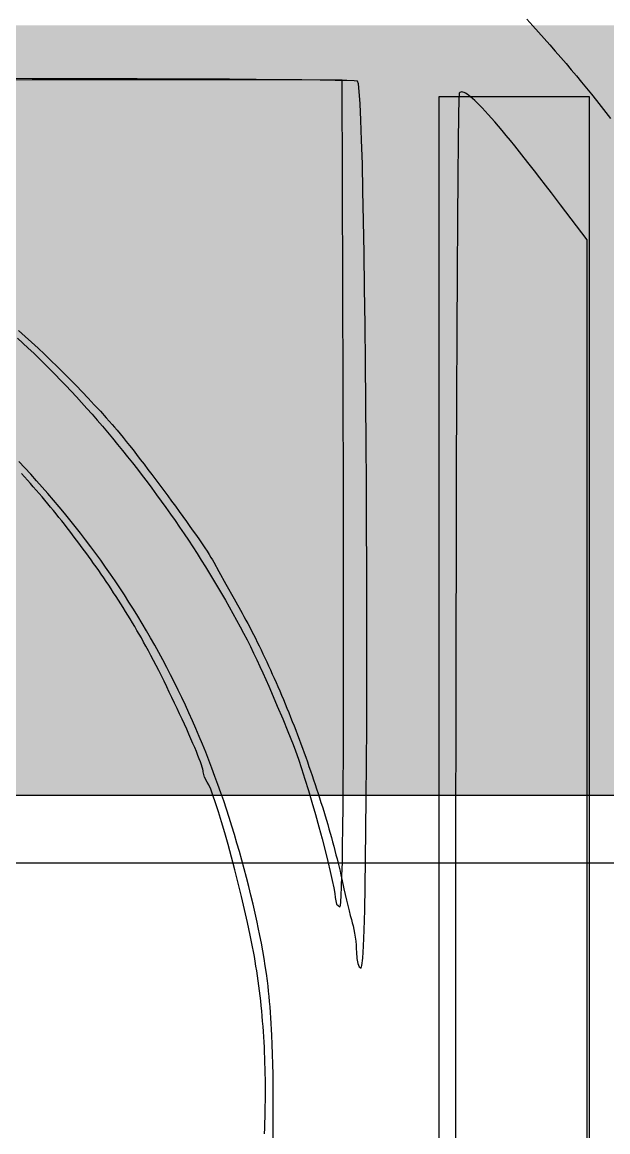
# Model space of a CAD drawing. Header units: inches. Extents: x -4 to 338, y -3 to 155.
# Drawn here: x 15.87 to 18.128, y 10.464 to 14.744 of the extents above; entities that cross this region are included whole.
import ezdxf

# ---------------------------------------------------------------- set-up
doc = ezdxf.new("R2010")
doc.units = ezdxf.units.IN
for name, color, linetype in [('Bottom Layer', 5, 'Continuous'), ('Bottom Overlay', 54, 'Continuous'), ('Top Overlay', 2, 'Continuous')]:
    doc.layers.add(name, color=color, linetype=linetype)

# ---------------------------------------------------------------- blocks, each defined once
blk = doc.blocks.new('IMPORTED_IMAGE_B_1')
at = {"layer": 'Bottom Overlay'}
for p, q in [((14.6535, -5.8234), (14.6762, -5.8485)), ((14.6762, -5.8485), (14.6985, -5.8734)), ((14.6985, -5.8734), (14.7204, -5.898)), ((14.7204, -5.898), (14.742, -5.9225)), ((14.742, -5.9225), (14.7632, -5.9468)), ((14.7632, -5.9468), (14.784, -5.9709)), ((14.784, -5.9709), (14.8046, -5.9949)), ((14.8046, -5.9949), (14.8248, -6.0187)), ((14.8248, -6.0187), (14.8446, -6.0424)), ((12.7459, -6.0529), (12.605, -6.0528)), ((12.8845, -6.0532), (12.7459, -6.0529)), ((12.7459, -6.0529), (12.7459, -6.0529)), ((13.0199, -6.0535), (12.8845, -6.0532)), ((12.8845, -6.0532), (12.8845, -6.0532)), ((13.1509, -6.0538), (13.0199, -6.0535)), ((13.0199, -6.0535), (13.0199, -6.0535)), ((13.2765, -6.0543), (13.1509, -6.0538)), ((13.1509, -6.0538), (13.1509, -6.0538)), ((13.3956, -6.0548), (13.2765, -6.0543)), ((13.2765, -6.0543), (13.2765, -6.0543)), ((13.5072, -6.0554), (13.3956, -6.0548)), ((13.3956, -6.0548), (13.3956, -6.0548)), ((13.6102, -6.0561), (13.5072, -6.0554)), ((13.5072, -6.0554), (13.5072, -6.0554)), ((13.7035, -6.0568), (13.6102, -6.0561)), ((13.6102, -6.0561), (13.6102, -6.0561)), ((13.7861, -6.0576), (13.7035, -6.0568)), ((13.7035, -6.0568), (13.7035, -6.0568)), ((13.8569, -6.0585), (13.7861, -6.0576)), ((13.7861, -6.0576), (13.7861, -6.0576)), ((13.9149, -6.0594), (13.8569, -6.0585)), ((13.8569, -6.0585), (13.8569, -6.0585)), ((13.9589, -6.0605), (13.9149, -6.0594)), ((13.9149, -6.0594), (13.9149, -6.0594)), ((13.9879, -6.0616), (13.9589, -6.0605)), ((13.9589, -6.0605), (13.9589, -6.0605)), ((14.0009, -6.0627), (13.9879, -6.0616)), ((13.9879, -6.0616), (13.9879, -6.0616)), ((14.0043, -6.0734), (14.0009, -6.0627)), ((14.0009, -6.0627), (14.0009, -6.0627)), ((14.0076, -6.1027), (14.0043, -6.0734)), ((14.0043, -6.0734), (14.0043, -6.0734)), ((14.8446, -6.0424), (14.8642, -6.0661)), ((14.8642, -6.0661), (14.8836, -6.0896)), ((14.0107, -6.1495), (14.0076, -6.1027)), ((14.0076, -6.1027), (14.0076, -6.1027)), ((14.3927, -6.1094), (14.3912, -6.1322)), ((14.3949, -6.1068), (14.3927, -6.1094)), ((14.3927, -6.1094), (14.3927, -6.1094)), ((14.3992, -6.1046), (14.3949, -6.1068)), ((14.3949, -6.1068), (14.3949, -6.1068)), ((14.4028, -6.1043), (14.3992, -6.1046)), ((14.3992, -6.1046), (14.3992, -6.1046)), ((14.4069, -6.1049), (14.4028, -6.1043)), ((14.4028, -6.1043), (14.4028, -6.1043)), ((14.4116, -6.1065), (14.4069, -6.1049)), ((14.4069, -6.1049), (14.4069, -6.1049)), ((14.4169, -6.1091), (14.4116, -6.1065)), ((14.4116, -6.1065), (14.4116, -6.1065)), ((14.4228, -6.1126), (14.4169, -6.1091)), ((14.4169, -6.1091), (14.4169, -6.1091)), ((14.4292, -6.1172), (14.4228, -6.1126)), ((14.4228, -6.1126), (14.4228, -6.1126)), ((14.4363, -6.1227), (14.4292, -6.1172)), ((14.4292, -6.1172), (14.4292, -6.1172)), ((14.8836, -6.0896), (14.9026, -6.1131)), ((14.9026, -6.1131), (14.9214, -6.1365)), ((14.0137, -6.2125), (14.0107, -6.1495)), ((14.0107, -6.1495), (14.0107, -6.1495)), ((14.3912, -6.1322), (14.3898, -6.1946)), ((14.3912, -6.1322), (14.3912, -6.1322)), ((14.4441, -6.1293), (14.4363, -6.1227)), ((14.4363, -6.1227), (14.4363, -6.1227)), ((14.4525, -6.1369), (14.4441, -6.1293)), ((14.4441, -6.1293), (14.4441, -6.1293)), ((14.4615, -6.1455), (14.4525, -6.1369)), ((14.4525, -6.1369), (14.4525, -6.1369)), ((14.4712, -6.1552), (14.4615, -6.1455)), ((14.4615, -6.1455), (14.4615, -6.1455)), ((14.4815, -6.1659), (14.4712, -6.1552)), ((14.4712, -6.1552), (14.4712, -6.1552)), ((14.9214, -6.1365), (14.94, -6.1598)), ((14.94, -6.1598), (14.9583, -6.1832)), ((14.3898, -6.1946), (14.3884, -6.2945)), ((14.3898, -6.1946), (14.3898, -6.1946)), ((14.4926, -6.1777), (14.4815, -6.1659)), ((14.4815, -6.1659), (14.4815, -6.1659)), ((14.5043, -6.1906), (14.4926, -6.1777)), ((14.4926, -6.1777), (14.4926, -6.1777)), ((14.5168, -6.2047), (14.5043, -6.1906)), ((14.5043, -6.1906), (14.5043, -6.1906)), ((14.5299, -6.2198), (14.5168, -6.2047)), ((14.5168, -6.2047), (14.5168, -6.2047)), ((14.9583, -6.1832), (14.9764, -6.2065)), ((14.0165, -6.2904), (14.0137, -6.2125)), ((14.0137, -6.2125), (14.0137, -6.2125)), ((14.5438, -6.236), (14.5299, -6.2198)), ((14.5299, -6.2198), (14.5299, -6.2198)), ((14.5585, -6.2534), (14.5438, -6.236)), ((14.5438, -6.236), (14.5438, -6.236)), ((14.0192, -6.382), (14.0165, -6.2904)), ((14.0165, -6.2904), (14.0165, -6.2904)), ((14.5739, -6.272), (14.5585, -6.2534)), ((14.5585, -6.2534), (14.5585, -6.2534)), ((14.59, -6.2917), (14.5739, -6.272)), ((14.5739, -6.272), (14.5739, -6.272)), ((14.3884, -6.2945), (14.3871, -6.43)), ((14.3884, -6.2945), (14.3884, -6.2945)), ((14.607, -6.3126), (14.59, -6.2917)), ((14.59, -6.2917), (14.59, -6.2917)), ((14.6247, -6.3346), (14.607, -6.3126)), ((14.607, -6.3126), (14.607, -6.3126)), ((14.6432, -6.3579), (14.6247, -6.3346)), ((14.6247, -6.3346), (14.6247, -6.3346)), ((14.6625, -6.3824), (14.6432, -6.3579)), ((14.6432, -6.3579), (14.6432, -6.3579)), ((14.0217, -6.4861), (14.0192, -6.382)), ((14.0192, -6.382), (14.0192, -6.382)), ((14.6826, -6.4081), (14.6625, -6.3824)), ((14.6625, -6.3824), (14.6625, -6.3824)), ((14.7036, -6.435), (14.6826, -6.4081)), ((14.6826, -6.4081), (14.6826, -6.4081)), ((14.3871, -6.43), (14.3858, -6.5989)), ((14.3871, -6.43), (14.3871, -6.43)), ((14.7254, -6.4632), (14.7036, -6.435)), ((14.7036, -6.435), (14.7036, -6.435)), ((14.024, -6.6013), (14.0217, -6.4861)), ((14.0217, -6.4861), (14.0217, -6.4861)), ((14.7481, -6.4927), (14.7254, -6.4632)), ((14.7254, -6.4632), (14.7254, -6.4632)), ((14.7837, -6.5393), (14.7481, -6.4927)), ((14.7481, -6.4927), (14.7481, -6.4927)), ((14.8864, -6.6741), (14.7837, -6.5393)), ((14.7837, -6.5393), (14.7837, -6.5393)), ((14.0261, -6.7265), (14.024, -6.6013)), ((14.024, -6.6013), (14.024, -6.6013)), ((14.3858, -6.5989), (14.3846, -6.7993)), ((14.3858, -6.5989), (14.3858, -6.5989)), ((14.8864, -10.3656), (14.8864, -6.6741)), ((14.8864, -6.6741), (14.8864, -6.6741)), ((14.0281, -6.8604), (14.0261, -6.7265)), ((14.0261, -6.7265), (14.0261, -6.7265)), ((14.3846, -6.7993), (14.3835, -7.029)), ((14.3846, -6.7993), (14.3846, -6.7993)), ((14.0298, -7.0018), (14.0281, -6.8604)), ((14.0281, -6.8604), (14.0281, -6.8604)), ((14.0314, -7.1493), (14.0298, -7.0018)), ((14.0298, -7.0018), (14.0298, -7.0018)), ((12.6941, -7.0242), (12.7193, -7.0468)), ((12.7193, -7.0468), (12.7193, -7.0468)), ((12.7193, -7.0468), (12.7444, -7.0696)), ((14.3835, -7.029), (14.3825, -7.2862)), ((14.3835, -7.029), (14.3835, -7.029)), ((12.7444, -7.0696), (12.7444, -7.0696)), ((12.7444, -7.0696), (12.7694, -7.0927)), ((12.7694, -7.0927), (12.7694, -7.0927)), ((12.7694, -7.0927), (12.7941, -7.116)), ((12.7941, -7.116), (12.7941, -7.116)), ((12.7941, -7.116), (12.8187, -7.1395)), ((12.8187, -7.1395), (12.8187, -7.1395)), ((12.8187, -7.1395), (12.8431, -7.1632)), ((12.8431, -7.1632), (12.8431, -7.1632)), ((12.8431, -7.1632), (12.8674, -7.1872)), ((12.8674, -7.1872), (12.8674, -7.1872)), ((12.8674, -7.1872), (12.8915, -7.2114)), ((14.0328, -7.3019), (14.0314, -7.1493)), ((14.0314, -7.1493), (14.0314, -7.1493)), ((12.8915, -7.2114), (12.8915, -7.2114)), ((12.8915, -7.2114), (12.9154, -7.2358)), ((12.9154, -7.2358), (12.9154, -7.2358)), ((12.9154, -7.2358), (12.9391, -7.2604)), ((12.9391, -7.2604), (12.9391, -7.2604)), ((12.9391, -7.2604), (12.9626, -7.2853)), ((12.9626, -7.2853), (12.9626, -7.2853)), ((12.9626, -7.2853), (12.986, -7.3104)), ((12.986, -7.3104), (12.986, -7.3104)), ((12.986, -7.3104), (13.0092, -7.3357)), ((14.0339, -7.4581), (14.0328, -7.3019)), ((14.0328, -7.3019), (14.0328, -7.3019)), ((14.3825, -7.2862), (14.3815, -7.5686)), ((14.3825, -7.2862), (14.3825, -7.2862)), ((13.0092, -7.3357), (13.0092, -7.3357)), ((13.0092, -7.3357), (13.0322, -7.3612)), ((13.0322, -7.3612), (13.0322, -7.3612)), ((13.0322, -7.3612), (13.055, -7.3869)), ((13.055, -7.3869), (13.055, -7.3869)), ((13.055, -7.3869), (13.0642, -7.3975)), ((13.0642, -7.3975), (13.0642, -7.3975)), ((13.0642, -7.3975), (13.0742, -7.4093)), ((13.0742, -7.4093), (13.0742, -7.4093)), ((13.0742, -7.4093), (13.085, -7.4224)), ((13.085, -7.4224), (13.085, -7.4224)), ((13.085, -7.4224), (13.0966, -7.4366)), ((13.0966, -7.4366), (13.0966, -7.4366)), ((13.0966, -7.4366), (13.1089, -7.4519)), ((13.1089, -7.4519), (13.1089, -7.4519)), ((13.1089, -7.4519), (13.1217, -7.4681)), ((13.1217, -7.4681), (13.1217, -7.4681)), ((13.1217, -7.4681), (13.1351, -7.4851)), ((13.1351, -7.4851), (13.1351, -7.4851)), ((13.1351, -7.4851), (13.149, -7.5029)), ((14.0349, -7.6168), (14.0339, -7.4581)), ((14.0339, -7.4581), (14.0339, -7.4581)), ((12.7184, -7.5544), (12.6954, -7.5299)), ((13.149, -7.5029), (13.149, -7.5029)), ((13.149, -7.5029), (13.1633, -7.5214)), ((13.1633, -7.5214), (13.1633, -7.5214)), ((13.1633, -7.5214), (13.1779, -7.5404)), ((12.741, -7.579), (12.7184, -7.5544)), ((12.7184, -7.5544), (12.7184, -7.5544)), ((13.1779, -7.5404), (13.1779, -7.5404)), ((13.1779, -7.5404), (13.1928, -7.5599)), ((13.1928, -7.5599), (13.1928, -7.5599)), ((13.1928, -7.5599), (13.2078, -7.5798)), ((14.3815, -7.5686), (14.3807, -7.8744)), ((14.3815, -7.5686), (14.3815, -7.5686)), ((12.7634, -7.6038), (12.741, -7.579)), ((12.741, -7.579), (12.741, -7.579)), ((12.7855, -7.6286), (12.7634, -7.6038)), ((12.7634, -7.6038), (12.7634, -7.6038)), ((13.2078, -7.5798), (13.2078, -7.5798)), ((13.2078, -7.5798), (13.223, -7.6)), ((13.223, -7.6), (13.223, -7.6)), ((13.223, -7.6), (13.2383, -7.6205)), ((14.0356, -7.7767), (14.0349, -7.6168)), ((14.0349, -7.6168), (14.0349, -7.6168)), ((12.8074, -7.6536), (12.7855, -7.6286)), ((12.7855, -7.6286), (12.7855, -7.6286)), ((12.8289, -7.6787), (12.8074, -7.6536)), ((12.8074, -7.6536), (12.8074, -7.6536)), ((13.2383, -7.6205), (13.2383, -7.6205)), ((13.2383, -7.6205), (13.2536, -7.641)), ((13.2536, -7.641), (13.2536, -7.641)), ((13.2536, -7.641), (13.2688, -7.6615)), ((12.8502, -7.7039), (12.8289, -7.6787)), ((12.8289, -7.6787), (12.8289, -7.6787)), ((12.8712, -7.7293), (12.8502, -7.7039)), ((12.8502, -7.7039), (12.8502, -7.7039)), ((13.2688, -7.6615), (13.2688, -7.6615)), ((13.2688, -7.6615), (13.2838, -7.682)), ((13.2838, -7.682), (13.2838, -7.682)), ((13.2838, -7.682), (13.2986, -7.7023)), ((13.2986, -7.7023), (13.2986, -7.7023)), ((13.2986, -7.7023), (13.3132, -7.7223)), ((12.8919, -7.7548), (12.8712, -7.7293)), ((12.8712, -7.7293), (12.8712, -7.7293)), ((13.3132, -7.7223), (13.3132, -7.7223)), ((13.3132, -7.7223), (13.3274, -7.742)), ((13.3274, -7.742), (13.3274, -7.742)), ((13.3274, -7.742), (13.3412, -7.7613)), ((12.9123, -7.7804), (12.8919, -7.7548)), ((12.8919, -7.7548), (12.8919, -7.7548)), ((12.9325, -7.8062), (12.9123, -7.7804)), ((12.9123, -7.7804), (12.9123, -7.7804)), ((13.3412, -7.7613), (13.3412, -7.7613)), ((13.3412, -7.7613), (13.3545, -7.78)), ((13.3545, -7.78), (13.3545, -7.78)), ((13.3545, -7.78), (13.3673, -7.7981)), ((14.0362, -7.9366), (14.0356, -7.7767)), ((14.0356, -7.7767), (14.0356, -7.7767)), ((12.9524, -7.8321), (12.9325, -7.8062)), ((12.9325, -7.8062), (12.9325, -7.8062)), ((12.9721, -7.8582), (12.9524, -7.8321)), ((12.9524, -7.8321), (12.9524, -7.8321)), ((13.3673, -7.7981), (13.3673, -7.7981)), ((13.3673, -7.7981), (13.3794, -7.8155)), ((13.3794, -7.8155), (13.3794, -7.8155)), ((13.3794, -7.8155), (13.3909, -7.832)), ((13.3909, -7.832), (13.3909, -7.832)), ((13.3909, -7.832), (13.4016, -7.8477)), ((12.9914, -7.8844), (12.9721, -7.8582)), ((12.9721, -7.8582), (12.9721, -7.8582)), ((13.4016, -7.8477), (13.4016, -7.8477)), ((13.4016, -7.8477), (13.4115, -7.8623)), ((13.4115, -7.8623), (13.4115, -7.8623)), ((13.4115, -7.8623), (13.4205, -7.8759)), ((14.3807, -7.8744), (14.3799, -8.2014)), ((14.3807, -7.8744), (14.3807, -7.8744)), ((13.0105, -7.9107), (12.9914, -7.8844)), ((12.9914, -7.8844), (12.9914, -7.8844)), ((13.0293, -7.9372), (13.0105, -7.9107)), ((13.0105, -7.9107), (13.0105, -7.9107)), ((13.4205, -7.8759), (13.4205, -7.8759)), ((13.4205, -7.8759), (13.4285, -7.8883)), ((13.4285, -7.8883), (13.4285, -7.8883)), ((13.4285, -7.8883), (13.4355, -7.8994)), ((13.4355, -7.8994), (13.4355, -7.8994)), ((13.4355, -7.8994), (13.4414, -7.9091)), ((13.4414, -7.9091), (13.4414, -7.9091)), ((13.4414, -7.9091), (13.4462, -7.9174)), ((13.4462, -7.9174), (13.4462, -7.9174)), ((13.4462, -7.9174), (13.4663, -7.9538)), ((13.0479, -7.9638), (13.0293, -7.9372)), ((13.0293, -7.9372), (13.0293, -7.9372)), ((13.4663, -7.9538), (13.4663, -7.9538)), ((13.4663, -7.9538), (13.4936, -8.0031)), ((14.0365, -8.0952), (14.0362, -7.9366)), ((14.0362, -7.9366), (14.0362, -7.9366)), ((13.0662, -7.9905), (13.0479, -7.9638)), ((13.0479, -7.9638), (13.0479, -7.9638)), ((13.0842, -8.0175), (13.0662, -7.9905)), ((13.0662, -7.9905), (13.0662, -7.9905)), ((13.4936, -8.0031), (13.4936, -8.0031)), ((13.4936, -8.0031), (13.5247, -8.0589)), ((13.1019, -8.0445), (13.0842, -8.0175)), ((13.0842, -8.0175), (13.0842, -8.0175)), ((13.1194, -8.0718), (13.1019, -8.0445)), ((13.1019, -8.0445), (13.1019, -8.0445)), ((13.1367, -8.0991), (13.1194, -8.0718)), ((13.1194, -8.0718), (13.1194, -8.0718)), ((13.5247, -8.0589), (13.5247, -8.0589)), ((13.5247, -8.0589), (13.5557, -8.1146)), ((13.1536, -8.1267), (13.1367, -8.0991)), ((13.1367, -8.0991), (13.1367, -8.0991)), ((13.1703, -8.1544), (13.1536, -8.1267)), ((13.1536, -8.1267), (13.1536, -8.1267)), ((13.5557, -8.1146), (13.5557, -8.1146)), ((13.5557, -8.1146), (13.563, -8.1278)), ((13.563, -8.1278), (13.563, -8.1278)), ((13.563, -8.1278), (13.5703, -8.1412)), ((14.0366, -8.2513), (14.0365, -8.0952)), ((14.0365, -8.0952), (14.0365, -8.0952)), ((13.1868, -8.1822), (13.1703, -8.1544)), ((13.1703, -8.1544), (13.1703, -8.1544)), ((13.5703, -8.1412), (13.5703, -8.1412)), ((13.5703, -8.1412), (13.5776, -8.1548)), ((13.5776, -8.1548), (13.5776, -8.1548)), ((13.5776, -8.1548), (13.585, -8.1687)), ((13.585, -8.1687), (13.585, -8.1687)), ((13.585, -8.1687), (13.5923, -8.1827)), ((13.203, -8.2102), (13.1868, -8.1822)), ((13.1868, -8.1822), (13.1868, -8.1822)), ((13.2189, -8.2384), (13.203, -8.2102)), ((13.203, -8.2102), (13.203, -8.2102)), ((13.5923, -8.1827), (13.5923, -8.1827)), ((13.5923, -8.1827), (13.5996, -8.197)), ((13.5996, -8.197), (13.5996, -8.197)), ((13.5996, -8.197), (13.6069, -8.2114)), ((13.6069, -8.2114), (13.6069, -8.2114)), ((13.6069, -8.2114), (13.6142, -8.2261)), ((14.3799, -8.2014), (14.3793, -8.5476)), ((14.3799, -8.2014), (14.3799, -8.2014)), ((13.2346, -8.2667), (13.2189, -8.2384)), ((13.2189, -8.2384), (13.2189, -8.2384)), ((13.6142, -8.2261), (13.6142, -8.2261)), ((13.6142, -8.2261), (13.6215, -8.2409)), ((13.6215, -8.2409), (13.6215, -8.2409)), ((13.6215, -8.2409), (13.6288, -8.2559)), ((13.6288, -8.2559), (13.6288, -8.2559)), ((13.6288, -8.2559), (13.6361, -8.2711)), ((14.0364, -8.4037), (14.0366, -8.2513)), ((14.0366, -8.2513), (14.0366, -8.2513)), ((13.25, -8.2952), (13.2346, -8.2667)), ((13.2346, -8.2667), (13.2346, -8.2667)), ((13.2651, -8.3239), (13.25, -8.2952)), ((13.25, -8.2952), (13.25, -8.2952)), ((13.6361, -8.2711), (13.6361, -8.2711)), ((13.6361, -8.2711), (13.6434, -8.2864)), ((13.6434, -8.2864), (13.6434, -8.2864)), ((13.6434, -8.2864), (13.6506, -8.3019)), ((13.6506, -8.3019), (13.6506, -8.3019)), ((13.6506, -8.3019), (13.6578, -8.3176)), ((13.28, -8.3528), (13.2651, -8.3239)), ((13.2651, -8.3239), (13.2651, -8.3239)), ((13.6578, -8.3176), (13.6578, -8.3176)), ((13.6578, -8.3176), (13.6651, -8.3334)), ((13.6651, -8.3334), (13.6651, -8.3334)), ((13.6651, -8.3334), (13.6722, -8.3493)), ((13.2947, -8.3818), (13.28, -8.3528)), ((13.28, -8.3528), (13.28, -8.3528)), ((13.3091, -8.411), (13.2947, -8.3818)), ((13.2947, -8.3818), (13.2947, -8.3818)), ((13.6722, -8.3493), (13.6722, -8.3493)), ((13.6722, -8.3493), (13.6794, -8.3654)), ((13.6794, -8.3654), (13.6794, -8.3654)), ((13.6794, -8.3654), (13.6865, -8.3816)), ((13.6865, -8.3816), (13.6865, -8.3816)), ((13.6865, -8.3816), (13.6936, -8.398)), ((13.3232, -8.4404), (13.3091, -8.411)), ((13.3091, -8.411), (13.3091, -8.411)), ((13.6936, -8.398), (13.6936, -8.398)), ((13.6936, -8.398), (13.7007, -8.4144)), ((13.7007, -8.4144), (13.7007, -8.4144)), ((13.7007, -8.4144), (13.7077, -8.4309)), ((13.7077, -8.4309), (13.7077, -8.4309)), ((13.7077, -8.4309), (13.7147, -8.4476)), ((14.036, -8.551), (14.0364, -8.4037)), ((14.0364, -8.4037), (14.0364, -8.4037)), ((13.3371, -8.4699), (13.3232, -8.4404)), ((13.3232, -8.4404), (13.3232, -8.4404)), ((13.3508, -8.4996), (13.3371, -8.4699)), ((13.3371, -8.4699), (13.3371, -8.4699)), ((13.7147, -8.4476), (13.7147, -8.4476)), ((13.7147, -8.4476), (13.7217, -8.4643)), ((13.7217, -8.4643), (13.7217, -8.4643)), ((13.7217, -8.4643), (13.7286, -8.4812)), ((13.3642, -8.5295), (13.3508, -8.4996)), ((13.3508, -8.4996), (13.3508, -8.4996)), ((13.7286, -8.4812), (13.7286, -8.4812)), ((13.7286, -8.4812), (13.7355, -8.4981)), ((13.7355, -8.4981), (13.7355, -8.4981)), ((13.7355, -8.4981), (13.7423, -8.5151)), ((13.7423, -8.5151), (13.7423, -8.5151)), ((13.7423, -8.5151), (13.749, -8.5322)), ((13.3773, -8.5596), (13.3642, -8.5295)), ((13.3642, -8.5295), (13.3642, -8.5295)), ((13.3902, -8.5899), (13.3773, -8.5596)), ((13.3773, -8.5596), (13.3773, -8.5596)), ((13.749, -8.5322), (13.749, -8.5322)), ((13.749, -8.5322), (13.7558, -8.5493)), ((13.7558, -8.5493), (13.7558, -8.5493)), ((13.7558, -8.5493), (13.7624, -8.5665)), ((14.0354, -8.692), (14.036, -8.551)), ((14.036, -8.551), (14.036, -8.551)), ((14.3793, -8.5476), (14.3788, -8.911)), ((14.3793, -8.5476), (14.3793, -8.5476)), ((13.4029, -8.6204), (13.3902, -8.5899)), ((13.3902, -8.5899), (13.3902, -8.5899)), ((13.7624, -8.5665), (13.7624, -8.5665)), ((13.7624, -8.5665), (13.769, -8.5838)), ((13.769, -8.5838), (13.769, -8.5838)), ((13.769, -8.5838), (13.7756, -8.6011)), ((13.7756, -8.6011), (13.7756, -8.6011)), ((13.7756, -8.6011), (13.7821, -8.6184)), ((13.4153, -8.651), (13.4029, -8.6204)), ((13.4029, -8.6204), (13.4029, -8.6204)), ((13.7821, -8.6184), (13.7821, -8.6184)), ((13.7821, -8.6184), (13.7885, -8.6358)), ((13.7885, -8.6358), (13.7885, -8.6358)), ((13.7885, -8.6358), (13.7948, -8.6532)), ((13.4275, -8.6819), (13.4153, -8.651)), ((13.4153, -8.651), (13.4153, -8.651)), ((13.4394, -8.7129), (13.4275, -8.6819)), ((13.4275, -8.6819), (13.4275, -8.6819)), ((13.7948, -8.6532), (13.7948, -8.6532)), ((13.7948, -8.6532), (13.8011, -8.6706)), ((13.8011, -8.6706), (13.8011, -8.6706)), ((13.8011, -8.6706), (13.8074, -8.688)), ((13.8074, -8.688), (13.8074, -8.688)), ((13.8074, -8.688), (13.8135, -8.7054)), ((13.4511, -8.7441), (13.4394, -8.7129)), ((13.4394, -8.7129), (13.4394, -8.7129)), ((13.8135, -8.7054), (13.8135, -8.7054)), ((13.8135, -8.7054), (13.8196, -8.7229)), ((13.8196, -8.7229), (13.8196, -8.7229)), ((13.8196, -8.7229), (13.8256, -8.7403)), ((14.0345, -8.8255), (14.0354, -8.692)), ((14.0354, -8.692), (14.0354, -8.692)), ((13.4625, -8.7756), (13.4511, -8.7441)), ((13.4511, -8.7441), (13.4511, -8.7441)), ((13.8256, -8.7403), (13.8256, -8.7403)), ((13.8256, -8.7403), (13.8315, -8.7577)), ((13.8315, -8.7577), (13.8315, -8.7577)), ((13.8315, -8.7577), (13.8373, -8.7751)), ((13.4737, -8.8072), (13.4625, -8.7756)), ((13.4625, -8.7756), (13.4625, -8.7756)), ((13.4847, -8.839), (13.4737, -8.8072)), ((13.4737, -8.8072), (13.4737, -8.8072)), ((13.8373, -8.7751), (13.8373, -8.7751)), ((13.8373, -8.7751), (13.8431, -8.7925)), ((13.8431, -8.7925), (13.8431, -8.7925)), ((13.8431, -8.7925), (13.8487, -8.8099)), ((13.8487, -8.8099), (13.8487, -8.8099)), ((13.8487, -8.8099), (13.8543, -8.8272)), ((13.4954, -8.871), (13.4847, -8.839)), ((13.4847, -8.839), (13.4847, -8.839)), ((13.8543, -8.8272), (13.8543, -8.8272)), ((13.8543, -8.8272), (13.8598, -8.8445)), ((13.8598, -8.8445), (13.8598, -8.8445)), ((13.8598, -8.8445), (13.8652, -8.8617)), ((14.0333, -8.9503), (14.0345, -8.8255)), ((14.0345, -8.8255), (14.0345, -8.8255)), ((13.5059, -8.9032), (13.4954, -8.871)), ((13.4954, -8.871), (13.4954, -8.871)), ((13.8652, -8.8617), (13.8652, -8.8617)), ((13.8652, -8.8617), (13.8704, -8.8789)), ((13.8704, -8.8789), (13.8704, -8.8789)), ((13.8704, -8.8789), (13.8756, -8.896)), ((13.8756, -8.896), (13.8756, -8.896)), ((13.8756, -8.896), (13.8807, -8.9131)), ((13.5161, -8.9357), (13.5059, -8.9032)), ((13.5059, -8.9032), (13.5059, -8.9032)), ((13.5261, -8.9683), (13.5161, -8.9357)), ((13.5161, -8.9357), (13.5161, -8.9357)), ((13.8807, -8.9131), (13.8807, -8.9131)), ((13.8807, -8.9131), (13.8857, -8.93)), ((13.8857, -8.93), (13.8857, -8.93)), ((13.8857, -8.93), (13.8906, -8.9469)), ((14.3788, -8.911), (14.3784, -9.2895)), ((14.3788, -8.911), (14.3788, -8.911)), ((13.5359, -9.0011), (13.5261, -8.9683)), ((13.5261, -8.9683), (13.5261, -8.9683)), ((13.8906, -8.9469), (13.8906, -8.9469)), ((13.8906, -8.9469), (13.8954, -8.9637)), ((13.8954, -8.9637), (13.8954, -8.9637)), ((13.8954, -8.9637), (13.9, -8.9804)), ((13.9, -8.9804), (13.9, -8.9804)), ((13.9, -8.9804), (13.9046, -8.9971)), ((14.0319, -9.0651), (14.0333, -8.9503)), ((14.0333, -8.9503), (14.0333, -8.9503)), ((13.5455, -9.0342), (13.5359, -9.0011)), ((13.5359, -9.0011), (13.5359, -9.0011)), ((13.9046, -8.9971), (13.9046, -8.9971)), ((13.9046, -8.9971), (13.909, -9.0136)), ((13.909, -9.0136), (13.909, -9.0136)), ((13.909, -9.0136), (13.9133, -9.03)), ((13.9133, -9.03), (13.9133, -9.03)), ((13.9133, -9.03), (13.9175, -9.0463)), ((13.5548, -9.0675), (13.5455, -9.0342)), ((13.5455, -9.0342), (13.5455, -9.0342)), ((13.5638, -9.1009), (13.5548, -9.0675)), ((13.5548, -9.0675), (13.5548, -9.0675)), ((13.9175, -9.0463), (13.9175, -9.0463)), ((13.9175, -9.0463), (13.9216, -9.0624)), ((13.9216, -9.0624), (13.9216, -9.0624)), ((13.9216, -9.0624), (13.9255, -9.0785)), ((14.0303, -9.1686), (14.0319, -9.0651)), ((14.0319, -9.0651), (14.0319, -9.0651)), ((13.5727, -9.1346), (13.5638, -9.1009)), ((13.5638, -9.1009), (13.5638, -9.1009)), ((13.9255, -9.0785), (13.9255, -9.0785)), ((13.9255, -9.0785), (13.9294, -9.0944)), ((13.9294, -9.0944), (13.9294, -9.0944)), ((13.9294, -9.0944), (13.9331, -9.1101)), ((13.9331, -9.1101), (13.9331, -9.1101)), ((13.9331, -9.1101), (13.9366, -9.1257)), ((13.5813, -9.1685), (13.5727, -9.1346)), ((13.5727, -9.1346), (13.5727, -9.1346)), ((13.9366, -9.1257), (13.9366, -9.1257)), ((13.9366, -9.1257), (13.9401, -9.1412)), ((13.9401, -9.1412), (13.9401, -9.1412)), ((13.9401, -9.1412), (13.9479, -9.1776)), ((13.5897, -9.2026), (13.5813, -9.1685)), ((13.5813, -9.1685), (13.5813, -9.1685)), ((13.9479, -9.1776), (13.9479, -9.1776)), ((13.9479, -9.1776), (13.9528, -9.1994)), ((13.9528, -9.1994), (13.9528, -9.1994)), ((13.9528, -9.1994), (13.9579, -9.2212)), ((14.0283, -9.2596), (14.0303, -9.1686)), ((14.0303, -9.1686), (14.0303, -9.1686)), ((13.5978, -9.237), (13.5897, -9.2026)), ((13.5897, -9.2026), (13.5897, -9.2026)), ((13.6058, -9.2715), (13.5978, -9.237)), ((13.5978, -9.237), (13.5978, -9.237)), ((13.9579, -9.2212), (13.9579, -9.2212)), ((13.9579, -9.2212), (13.963, -9.2425)), ((13.963, -9.2425), (13.963, -9.2425)), ((13.963, -9.2425), (13.9679, -9.2625)), ((13.6135, -9.3063), (13.6058, -9.2715)), ((13.6058, -9.2715), (13.6058, -9.2715)), ((13.9679, -9.2625), (13.9679, -9.2625)), ((13.9679, -9.2625), (13.9726, -9.2807)), ((13.9726, -9.2807), (13.9726, -9.2807)), ((13.9726, -9.2807), (13.9768, -9.2964)), ((14.0261, -9.3368), (14.0283, -9.2596)), ((14.0283, -9.2596), (14.0283, -9.2596)), ((13.6179, -9.3271), (13.6135, -9.3063)), ((13.6135, -9.3063), (13.6135, -9.3063)), ((13.6243, -9.3576), (13.6179, -9.3271)), ((13.6179, -9.3271), (13.6179, -9.3271)), ((13.9768, -9.2964), (13.9768, -9.2964)), ((13.9768, -9.2964), (13.9804, -9.309)), ((13.9804, -9.309), (13.9804, -9.309)), ((13.9804, -9.309), (13.9836, -9.3209)), ((13.9836, -9.3209), (13.9836, -9.3209)), ((13.9836, -9.3209), (13.9866, -9.3343)), ((14.3784, -9.2895), (14.3782, -9.6811)), ((14.3784, -9.2895), (14.3784, -9.2895)), ((13.6301, -9.3875), (13.6243, -9.3576)), ((13.6243, -9.3576), (13.6243, -9.3576)), ((13.9866, -9.3343), (13.9866, -9.3343)), ((13.9866, -9.3343), (13.9893, -9.3489)), ((13.9893, -9.3489), (13.9893, -9.3489)), ((13.9893, -9.3489), (13.9917, -9.3641)), ((13.9917, -9.3641), (13.9917, -9.3641)), ((13.9917, -9.3641), (13.9936, -9.3796)), ((14.0237, -9.3991), (14.0261, -9.3368)), ((14.0261, -9.3368), (14.0261, -9.3368)), ((13.6356, -9.417), (13.6301, -9.3875)), ((13.6301, -9.3875), (13.6301, -9.3875)), ((13.9936, -9.3796), (13.9936, -9.3796)), ((13.9936, -9.3796), (13.9951, -9.3948)), ((13.9951, -9.3948), (13.9951, -9.3948)), ((13.9951, -9.3948), (13.996, -9.4093)), ((13.996, -9.4093), (13.996, -9.4093)), ((13.996, -9.4093), (13.9963, -9.4226)), ((14.0209, -9.4451), (14.0237, -9.3991)), ((14.0237, -9.3991), (14.0237, -9.3991)), ((13.6406, -9.4461), (13.6356, -9.417)), ((13.6356, -9.417), (13.6356, -9.417)), ((13.6452, -9.4751), (13.6406, -9.4461)), ((13.6406, -9.4461), (13.6406, -9.4461)), ((13.9963, -9.4226), (13.9963, -9.4226)), ((13.9963, -9.4226), (13.9978, -9.4462)), ((13.9978, -9.4462), (13.9978, -9.4462)), ((13.9978, -9.4462), (14.0017, -9.4655)), ((14.0178, -9.4736), (14.0209, -9.4451)), ((14.0209, -9.4451), (14.0209, -9.4451)), ((13.6495, -9.5041), (13.6452, -9.4751)), ((13.6452, -9.4751), (13.6452, -9.4751)), ((14.0017, -9.4655), (14.0017, -9.4655)), ((14.0017, -9.4655), (14.0075, -9.4786)), ((14.0075, -9.4786), (14.0075, -9.4786)), ((14.0075, -9.4786), (14.0145, -9.4834)), ((14.0145, -9.4834), (14.0178, -9.4736)), ((14.0145, -9.4834), (14.0145, -9.4834)), ((14.0178, -9.4736), (14.0178, -9.4736)), ((13.6533, -9.5332), (13.6495, -9.5041)), ((13.6495, -9.5041), (13.6495, -9.5041)), ((13.6557, -9.5528), (13.6533, -9.5332)), ((13.6533, -9.5332), (13.6533, -9.5332)), ((13.6579, -9.5726), (13.6557, -9.5528)), ((13.6557, -9.5528), (13.6557, -9.5528)), ((13.66, -9.5926), (13.6579, -9.5726)), ((13.6579, -9.5726), (13.6579, -9.5726)), ((13.6619, -9.6128), (13.66, -9.5926)), ((13.66, -9.5926), (13.66, -9.5926)), ((13.6637, -9.6335), (13.6619, -9.6128)), ((13.6619, -9.6128), (13.6619, -9.6128)), ((13.6654, -9.6544), (13.6637, -9.6335)), ((13.6637, -9.6335), (13.6637, -9.6335)), ((13.6669, -9.6758), (13.6654, -9.6544)), ((13.6654, -9.6544), (13.6654, -9.6544)), ((13.6682, -9.6977), (13.6669, -9.6758)), ((13.6669, -9.6758), (13.6669, -9.6758)), ((13.6695, -9.72), (13.6682, -9.6977)), ((13.6682, -9.6977), (13.6682, -9.6977)), ((14.3782, -9.6811), (14.3781, -10.0838)), ((14.3782, -9.6811), (14.3782, -9.6811)), ((13.6706, -9.7429), (13.6695, -9.72)), ((13.6695, -9.72), (13.6695, -9.72)), ((13.6721, -9.7784), (13.6706, -9.7429)), ((13.6706, -9.7429), (13.6706, -9.7429)), ((13.6733, -9.8154), (13.6721, -9.7784)), ((13.6721, -9.7784), (13.6721, -9.7784)), ((13.6742, -9.8541), (13.6733, -9.8154)), ((13.6733, -9.8154), (13.6733, -9.8154)), ((13.675, -9.8946), (13.6742, -9.8541)), ((13.6742, -9.8541), (13.6742, -9.8541)), ((13.6755, -9.937), (13.675, -9.8946)), ((13.675, -9.8946), (13.675, -9.8946)), ((13.6758, -9.9816), (13.6755, -9.937)), ((13.6755, -9.937), (13.6755, -9.937)), ((13.6759, -10.0284), (13.6758, -9.9816)), ((13.6758, -9.9816), (13.6758, -9.9816)), ((13.6758, -10.0687), (13.6759, -10.0284)), ((13.6759, -10.0284), (13.6759, -10.0284)), ((13.6756, -10.1076), (13.6758, -10.0687)), ((13.6758, -10.0687), (13.6758, -10.0687)), ((14.3781, -10.0838), (14.3781, -10.0838)), ((14.3781, -10.0838), (14.3781, -10.6796)), ((13.6752, -10.1453), (13.6756, -10.1076)), ((13.6756, -10.1076), (13.6756, -10.1076))]:
    blk.add_line(p, q, dxfattribs=at)
blk = doc.blocks.new('IMPORTED_IMAGE_B_2')
at = {"layer": 'Top Overlay'}
for p, q in [((13.9416, -6.0593), (12.4157, -6.0568)), ((13.9462, -7.6533), (13.9416, -6.0593)), ((13.9416, -6.0593), (13.9416, -6.0593)), ((14.8952, -6.1228), (14.314, -6.1228)), ((14.314, -6.1228), (14.314, -6.1228)), ((14.314, -6.1228), (14.314, -10.0738)), ((14.8952, -13.3007), (14.8952, -6.1228)), ((14.8952, -6.1228), (14.8952, -6.1228)), ((12.6897, -7.0532), (12.7106, -7.0725)), ((12.7106, -7.0725), (12.7106, -7.0725)), ((12.7106, -7.0725), (12.7315, -7.0921)), ((12.7315, -7.0921), (12.7315, -7.0921)), ((12.7315, -7.0921), (12.7523, -7.1119)), ((12.7523, -7.1119), (12.7523, -7.1119)), ((12.7523, -7.1119), (12.7731, -7.1321)), ((12.7731, -7.1321), (12.7731, -7.1321)), ((12.7731, -7.1321), (12.7938, -7.1525)), ((12.7938, -7.1525), (12.7938, -7.1525)), ((12.7938, -7.1525), (12.8145, -7.1732)), ((12.8145, -7.1732), (12.8145, -7.1732)), ((12.8145, -7.1732), (12.8351, -7.1941)), ((12.8351, -7.1941), (12.8351, -7.1941)), ((12.8351, -7.1941), (12.8556, -7.2153)), ((12.8556, -7.2153), (12.8556, -7.2153)), ((12.8556, -7.2153), (12.8761, -7.2368)), ((12.8761, -7.2368), (12.8761, -7.2368)), ((12.8761, -7.2368), (12.8965, -7.2585)), ((12.8965, -7.2585), (12.8965, -7.2585)), ((12.8965, -7.2585), (12.9168, -7.2804)), ((12.9168, -7.2804), (12.9168, -7.2804)), ((12.9168, -7.2804), (12.937, -7.3026)), ((12.937, -7.3026), (12.937, -7.3026)), ((12.937, -7.3026), (12.9572, -7.325)), ((12.9572, -7.325), (12.9572, -7.325)), ((12.9572, -7.325), (12.9772, -7.3475)), ((12.9772, -7.3475), (12.9772, -7.3475)), ((12.9772, -7.3475), (12.9971, -7.3703)), ((12.9971, -7.3703), (12.9971, -7.3703)), ((12.9971, -7.3703), (13.017, -7.3933)), ((13.017, -7.3933), (13.017, -7.3933)), ((13.017, -7.3933), (13.0367, -7.4165)), ((13.0367, -7.4165), (13.0367, -7.4165)), ((13.0367, -7.4165), (13.0562, -7.4399)), ((13.0562, -7.4399), (13.0562, -7.4399)), ((13.0562, -7.4399), (13.0757, -7.4635)), ((13.0757, -7.4635), (13.0757, -7.4635)), ((13.0757, -7.4635), (13.095, -7.4872)), ((13.095, -7.4872), (13.095, -7.4872)), ((13.095, -7.4872), (13.1142, -7.5111)), ((13.1142, -7.5111), (13.1142, -7.5111)), ((13.1142, -7.5111), (13.1333, -7.5351)), ((13.1333, -7.5351), (13.1333, -7.5351)), ((13.1333, -7.5351), (13.1522, -7.5593)), ((13.1522, -7.5593), (13.1522, -7.5593)), ((13.1522, -7.5593), (13.1709, -7.5837)), ((12.7168, -7.5889), (12.7053, -7.5762)), ((12.7282, -7.6016), (12.7168, -7.5889)), ((12.7168, -7.5889), (12.7168, -7.5889)), ((12.7395, -7.6144), (12.7282, -7.6016)), ((12.7282, -7.6016), (12.7282, -7.6016)), ((12.7508, -7.6273), (12.7395, -7.6144)), ((12.7395, -7.6144), (12.7395, -7.6144)), ((13.1709, -7.5837), (13.1709, -7.5837)), ((13.1709, -7.5837), (13.1895, -7.6081)), ((13.1895, -7.6081), (13.1895, -7.6081)), ((13.1895, -7.6081), (13.208, -7.6328)), ((12.762, -7.6402), (12.7508, -7.6273)), ((12.7508, -7.6273), (12.7508, -7.6273)), ((12.7732, -7.6531), (12.762, -7.6402)), ((12.762, -7.6402), (12.762, -7.6402)), ((12.7843, -7.6661), (12.7732, -7.6531)), ((12.7732, -7.6531), (12.7732, -7.6531)), ((13.208, -7.6328), (13.208, -7.6328)), ((13.208, -7.6328), (13.2262, -7.6575)), ((13.2262, -7.6575), (13.2262, -7.6575)), ((13.2262, -7.6575), (13.2443, -7.6823)), ((13.9464, -7.7025), (13.9462, -7.6533)), ((13.9462, -7.6533), (13.9462, -7.6533)), ((12.7953, -7.6792), (12.7843, -7.6661)), ((12.7843, -7.6661), (12.7843, -7.6661)), ((12.8063, -7.6923), (12.7953, -7.6792)), ((12.7953, -7.6792), (12.7953, -7.6792)), ((12.8172, -7.7054), (12.8063, -7.6923)), ((12.8063, -7.6923), (12.8063, -7.6923)), ((13.2443, -7.6823), (13.2443, -7.6823)), ((13.2443, -7.6823), (13.2622, -7.7073)), ((13.9468, -7.869), (13.9464, -7.7025)), ((13.9464, -7.7025), (13.9464, -7.7025)), ((12.8281, -7.7186), (12.8172, -7.7054)), ((12.8172, -7.7054), (12.8172, -7.7054)), ((12.8389, -7.7319), (12.8281, -7.7186)), ((12.8281, -7.7186), (12.8281, -7.7186)), ((12.8496, -7.7452), (12.8389, -7.7319)), ((12.8389, -7.7319), (12.8389, -7.7319)), ((12.8603, -7.7585), (12.8496, -7.7452)), ((12.8496, -7.7452), (12.8496, -7.7452)), ((13.2622, -7.7073), (13.2622, -7.7073)), ((13.2622, -7.7073), (13.2799, -7.7323)), ((13.2799, -7.7323), (13.2799, -7.7323)), ((13.2799, -7.7323), (13.2975, -7.7575)), ((12.8709, -7.7719), (12.8603, -7.7585)), ((12.8603, -7.7585), (12.8603, -7.7585)), ((12.8814, -7.7854), (12.8709, -7.7719)), ((12.8709, -7.7719), (12.8709, -7.7719)), ((12.8919, -7.7989), (12.8814, -7.7854)), ((12.8814, -7.7854), (12.8814, -7.7854)), ((13.2975, -7.7575), (13.2975, -7.7575)), ((13.2975, -7.7575), (13.3148, -7.7827)), ((13.3148, -7.7827), (13.3148, -7.7827)), ((13.3148, -7.7827), (13.332, -7.808)), ((12.9023, -7.8124), (12.8919, -7.7989)), ((12.8919, -7.7989), (12.8919, -7.7989)), ((12.9127, -7.826), (12.9023, -7.8124)), ((12.9023, -7.8124), (12.9023, -7.8124)), ((12.923, -7.8396), (12.9127, -7.826)), ((12.9127, -7.826), (12.9127, -7.826)), ((13.332, -7.808), (13.332, -7.808)), ((13.332, -7.808), (13.3489, -7.8334)), ((12.9332, -7.8533), (12.923, -7.8396)), ((12.923, -7.8396), (12.923, -7.8396)), ((12.9434, -7.8671), (12.9332, -7.8533)), ((12.9332, -7.8533), (12.9332, -7.8533)), ((12.9535, -7.8809), (12.9434, -7.8671)), ((12.9434, -7.8671), (12.9434, -7.8671)), ((13.3489, -7.8334), (13.3489, -7.8334)), ((13.3489, -7.8334), (13.3656, -7.8588)), ((13.3656, -7.8588), (13.3656, -7.8588)), ((13.3656, -7.8588), (13.3821, -7.8843)), ((13.947, -8.0259), (13.9468, -7.869)), ((13.9468, -7.869), (13.9468, -7.869)), ((12.9635, -7.8947), (12.9535, -7.8809)), ((12.9535, -7.8809), (12.9535, -7.8809)), ((12.9735, -7.9086), (12.9635, -7.8947)), ((12.9635, -7.8947), (12.9635, -7.8947)), ((12.9834, -7.9225), (12.9735, -7.9086)), ((12.9735, -7.9086), (12.9735, -7.9086)), ((13.3821, -7.8843), (13.3821, -7.8843)), ((13.3821, -7.8843), (13.3984, -7.9099)), ((13.3984, -7.9099), (13.3984, -7.9099)), ((13.3984, -7.9099), (13.4145, -7.9355)), ((12.9933, -7.9365), (12.9834, -7.9225)), ((12.9834, -7.9225), (12.9834, -7.9225)), ((13.0031, -7.9505), (12.9933, -7.9365)), ((12.9933, -7.9365), (12.9933, -7.9365)), ((13.0128, -7.9646), (13.0031, -7.9505)), ((13.0031, -7.9505), (13.0031, -7.9505)), ((13.4145, -7.9355), (13.4145, -7.9355)), ((13.4145, -7.9355), (13.4303, -7.9611)), ((13.0224, -7.9787), (13.0128, -7.9646)), ((13.0128, -7.9646), (13.0128, -7.9646)), ((13.032, -7.9928), (13.0224, -7.9787)), ((13.0224, -7.9787), (13.0224, -7.9787)), ((13.0415, -8.007), (13.032, -7.9928)), ((13.032, -7.9928), (13.032, -7.9928)), ((13.4303, -7.9611), (13.4303, -7.9611)), ((13.4303, -7.9611), (13.4459, -7.9868)), ((13.4459, -7.9868), (13.4459, -7.9868)), ((13.4459, -7.9868), (13.4612, -8.0125)), ((13.051, -8.0213), (13.0415, -8.007)), ((13.0415, -8.007), (13.0415, -8.007)), ((13.0604, -8.0356), (13.051, -8.0213)), ((13.051, -8.0213), (13.051, -8.0213)), ((13.0697, -8.0499), (13.0604, -8.0356)), ((13.0604, -8.0356), (13.0604, -8.0356)), ((13.4612, -8.0125), (13.4612, -8.0125)), ((13.4612, -8.0125), (13.4763, -8.0382)), ((13.4763, -8.0382), (13.4763, -8.0382)), ((13.4763, -8.0382), (13.4912, -8.0639)), ((13.9471, -8.1735), (13.947, -8.0259)), ((13.947, -8.0259), (13.947, -8.0259)), ((13.0789, -8.0643), (13.0697, -8.0499)), ((13.0697, -8.0499), (13.0697, -8.0499)), ((13.0881, -8.0787), (13.0789, -8.0643)), ((13.0789, -8.0643), (13.0789, -8.0643)), ((13.0972, -8.0932), (13.0881, -8.0787)), ((13.0881, -8.0787), (13.0881, -8.0787)), ((13.4912, -8.0639), (13.4912, -8.0639)), ((13.4912, -8.0639), (13.5058, -8.0896)), ((13.1063, -8.1077), (13.0972, -8.0932)), ((13.0972, -8.0932), (13.0972, -8.0932)), ((13.1153, -8.1223), (13.1063, -8.1077)), ((13.1063, -8.1077), (13.1063, -8.1077)), ((13.1242, -8.1369), (13.1153, -8.1223)), ((13.1153, -8.1223), (13.1153, -8.1223)), ((13.5058, -8.0896), (13.5058, -8.0896)), ((13.5058, -8.0896), (13.5201, -8.1153)), ((13.5201, -8.1153), (13.5201, -8.1153)), ((13.5201, -8.1153), (13.5341, -8.141)), ((13.133, -8.1516), (13.1242, -8.1369)), ((13.1242, -8.1369), (13.1242, -8.1369)), ((13.1418, -8.1663), (13.133, -8.1516)), ((13.133, -8.1516), (13.133, -8.1516)), ((13.1505, -8.181), (13.1418, -8.1663)), ((13.1418, -8.1663), (13.1418, -8.1663)), ((13.5341, -8.141), (13.5341, -8.141)), ((13.5341, -8.141), (13.5479, -8.1667)), ((13.5479, -8.1667), (13.5479, -8.1667)), ((13.5479, -8.1667), (13.5614, -8.1923)), ((13.9471, -8.3116), (13.9471, -8.1735)), ((13.9471, -8.1735), (13.9471, -8.1735)), ((13.1591, -8.1958), (13.1505, -8.181)), ((13.1505, -8.181), (13.1505, -8.181)), ((13.1674, -8.2103), (13.1591, -8.1958)), ((13.1591, -8.1958), (13.1591, -8.1958)), ((13.1761, -8.2258), (13.1674, -8.2103)), ((13.1674, -8.2103), (13.1674, -8.2103)), ((13.5614, -8.1923), (13.5614, -8.1923)), ((13.5614, -8.1923), (13.5746, -8.2179)), ((13.1852, -8.2424), (13.1761, -8.2258)), ((13.1761, -8.2258), (13.1761, -8.2258)), ((13.1946, -8.2597), (13.1852, -8.2424)), ((13.1852, -8.2424), (13.1852, -8.2424)), ((13.2042, -8.2779), (13.1946, -8.2597)), ((13.1946, -8.2597), (13.1946, -8.2597)), ((13.5746, -8.2179), (13.5746, -8.2179)), ((13.5746, -8.2179), (13.5875, -8.2435)), ((13.5875, -8.2435), (13.5875, -8.2435)), ((13.5875, -8.2435), (13.6002, -8.269)), ((13.214, -8.2968), (13.2042, -8.2779)), ((13.2042, -8.2779), (13.2042, -8.2779)), ((13.224, -8.3162), (13.214, -8.2968)), ((13.214, -8.2968), (13.214, -8.2968)), ((13.6002, -8.269), (13.6002, -8.269)), ((13.6002, -8.269), (13.6125, -8.2945)), ((13.6125, -8.2945), (13.6125, -8.2945)), ((13.6125, -8.2945), (13.6245, -8.3199)), ((13.2341, -8.3362), (13.224, -8.3162)), ((13.224, -8.3162), (13.224, -8.3162)), ((13.2444, -8.3566), (13.2341, -8.3362)), ((13.2341, -8.3362), (13.2341, -8.3362)), ((13.6245, -8.3199), (13.6245, -8.3199)), ((13.6245, -8.3199), (13.6362, -8.3452)), ((13.6362, -8.3452), (13.6362, -8.3452)), ((13.6362, -8.3452), (13.6476, -8.3705)), ((13.947, -8.4402), (13.9471, -8.3116)), ((13.9471, -8.3116), (13.9471, -8.3116)), ((13.2546, -8.3772), (13.2444, -8.3566)), ((13.2444, -8.3566), (13.2444, -8.3566)), ((13.2649, -8.3982), (13.2546, -8.3772)), ((13.2546, -8.3772), (13.2546, -8.3772)), ((13.6476, -8.3705), (13.6476, -8.3705)), ((13.6476, -8.3705), (13.6587, -8.3957)), ((13.2751, -8.4192), (13.2649, -8.3982)), ((13.2649, -8.3982), (13.2649, -8.3982)), ((13.2853, -8.4403), (13.2751, -8.4192)), ((13.2751, -8.4192), (13.2751, -8.4192)), ((13.6587, -8.3957), (13.6587, -8.3957)), ((13.6587, -8.3957), (13.6694, -8.4208)), ((13.6694, -8.4208), (13.6694, -8.4208)), ((13.6694, -8.4208), (13.6914, -8.4732)), ((13.2953, -8.4613), (13.2853, -8.4403)), ((13.2853, -8.4403), (13.2853, -8.4403)), ((13.3052, -8.4822), (13.2953, -8.4613)), ((13.2953, -8.4613), (13.2953, -8.4613)), ((13.6914, -8.4732), (13.6914, -8.4732)), ((13.6914, -8.4732), (13.7121, -8.5226)), ((13.9467, -8.5594), (13.947, -8.4402)), ((13.947, -8.4402), (13.947, -8.4402)), ((13.3148, -8.5029), (13.3052, -8.4822)), ((13.3052, -8.4822), (13.3052, -8.4822)), ((13.3242, -8.5232), (13.3148, -8.5029)), ((13.3148, -8.5029), (13.3148, -8.5029)), ((13.3333, -8.5432), (13.3242, -8.5232)), ((13.3242, -8.5232), (13.3242, -8.5232)), ((13.3421, -8.5626), (13.3333, -8.5432)), ((13.3333, -8.5432), (13.3333, -8.5432)), ((13.7121, -8.5226), (13.7121, -8.5226)), ((13.7121, -8.5226), (13.7321, -8.571)), ((13.9463, -8.669), (13.9467, -8.5594)), ((13.9467, -8.5594), (13.9467, -8.5594)), ((13.3505, -8.5814), (13.3421, -8.5626)), ((13.3421, -8.5626), (13.3421, -8.5626)), ((13.3584, -8.5995), (13.3505, -8.5814)), ((13.3505, -8.5814), (13.3505, -8.5814)), ((13.3659, -8.6168), (13.3584, -8.5995)), ((13.3584, -8.5995), (13.3584, -8.5995)), ((13.7321, -8.571), (13.7321, -8.571)), ((13.7321, -8.571), (13.7524, -8.6206)), ((13.3729, -8.6332), (13.3659, -8.6168)), ((13.3659, -8.6168), (13.3659, -8.6168)), ((13.3793, -8.6487), (13.3729, -8.6332)), ((13.3729, -8.6332), (13.3729, -8.6332)), ((13.7524, -8.6206), (13.7524, -8.6206)), ((13.7524, -8.6206), (13.7621, -8.6461)), ((13.3852, -8.6631), (13.3793, -8.6487)), ((13.3793, -8.6487), (13.3793, -8.6487)), ((13.3904, -8.6764), (13.3852, -8.6631)), ((13.3852, -8.6631), (13.3852, -8.6631)), ((13.3949, -8.6884), (13.3904, -8.6764)), ((13.3904, -8.6764), (13.3904, -8.6764)), ((13.3987, -8.6991), (13.3949, -8.6884)), ((13.3949, -8.6884), (13.3949, -8.6884)), ((13.7621, -8.6461), (13.7621, -8.6461)), ((13.7621, -8.6461), (13.7732, -8.6775)), ((13.7732, -8.6775), (13.7732, -8.6775)), ((13.7732, -8.6775), (13.7852, -8.714)), ((13.9457, -8.7692), (13.9463, -8.669)), ((13.9463, -8.669), (13.9463, -8.669)), ((13.4017, -8.7083), (13.3987, -8.6991)), ((13.3987, -8.6991), (13.3987, -8.6991)), ((13.4039, -8.716), (13.4017, -8.7083)), ((13.4017, -8.7083), (13.4017, -8.7083)), ((13.4053, -8.7221), (13.4039, -8.716)), ((13.4039, -8.716), (13.4039, -8.716)), ((13.4057, -8.7265), (13.4053, -8.7221)), ((13.4053, -8.7221), (13.4053, -8.7221)), ((13.4102, -8.7478), (13.4057, -8.7265)), ((13.4057, -8.7265), (13.4057, -8.7265)), ((13.7852, -8.714), (13.7852, -8.714)), ((13.7852, -8.714), (13.798, -8.7546)), ((13.421, -8.7668), (13.4102, -8.7478)), ((13.4102, -8.7478), (13.4102, -8.7478)), ((13.427, -8.7765), (13.421, -8.7668)), ((13.421, -8.7668), (13.421, -8.7668)), ((13.798, -8.7546), (13.798, -8.7546)), ((13.798, -8.7546), (13.8113, -8.7983)), ((13.945, -8.8599), (13.9457, -8.7692)), ((13.9457, -8.7692), (13.9457, -8.7692)), ((13.4345, -8.7933), (13.427, -8.7765)), ((13.427, -8.7765), (13.427, -8.7765)), ((13.4434, -8.8167), (13.4345, -8.7933)), ((13.4345, -8.7933), (13.4345, -8.7933)), ((13.4534, -8.8459), (13.4434, -8.8167)), ((13.4434, -8.8167), (13.4434, -8.8167)), ((13.8113, -8.7983), (13.8113, -8.7983)), ((13.8113, -8.7983), (13.8248, -8.8441)), ((13.4645, -8.8803), (13.4534, -8.8459)), ((13.4534, -8.8459), (13.4534, -8.8459)), ((13.8248, -8.8441), (13.8248, -8.8441)), ((13.8248, -8.8441), (13.8383, -8.8912)), ((13.4763, -8.9191), (13.4645, -8.8803)), ((13.4645, -8.8803), (13.4645, -8.8803)), ((13.8383, -8.8912), (13.8383, -8.8912)), ((13.8383, -8.8912), (13.8514, -8.9385)), ((13.9442, -8.9411), (13.945, -8.8599)), ((13.945, -8.8599), (13.945, -8.8599)), ((13.4887, -8.9617), (13.4763, -8.9191)), ((13.4763, -8.9191), (13.4763, -8.9191)), ((13.8514, -8.9385), (13.8514, -8.9385)), ((13.8514, -8.9385), (13.864, -8.9851)), ((13.9432, -9.0128), (13.9442, -8.9411)), ((13.9442, -8.9411), (13.9442, -8.9411)), ((13.5015, -9.0074), (13.4887, -8.9617)), ((13.4887, -8.9617), (13.4887, -8.9617)), ((13.864, -8.9851), (13.864, -8.9851)), ((13.864, -8.9851), (13.8758, -9.03)), ((13.5146, -9.0554), (13.5015, -9.0074)), ((13.5015, -9.0074), (13.5015, -9.0074)), ((13.8758, -9.03), (13.8758, -9.03)), ((13.8758, -9.03), (13.8865, -9.0723)), ((13.9421, -9.075), (13.9432, -9.0128)), ((13.9432, -9.0128), (13.9432, -9.0128)), ((13.5276, -9.1052), (13.5146, -9.0554)), ((13.5146, -9.0554), (13.5146, -9.0554)), ((13.8865, -9.0723), (13.8865, -9.0723)), ((13.8865, -9.0723), (13.8958, -9.111)), ((13.5405, -9.1561), (13.5276, -9.1052)), ((13.5276, -9.1052), (13.5276, -9.1052)), ((13.8958, -9.111), (13.8958, -9.111)), ((13.8958, -9.111), (13.9035, -9.1452)), ((13.9408, -9.1276), (13.9421, -9.075)), ((13.9421, -9.075), (13.9421, -9.075)), ((13.5531, -9.2072), (13.5405, -9.1561)), ((13.5405, -9.1561), (13.5405, -9.1561)), ((13.9035, -9.1452), (13.9035, -9.1452)), ((13.9035, -9.1452), (13.9093, -9.1739)), ((13.9395, -9.1706), (13.9408, -9.1276)), ((13.9408, -9.1276), (13.9408, -9.1276)), ((13.9093, -9.1739), (13.9093, -9.1739)), ((13.9093, -9.1739), (13.913, -9.1961)), ((13.913, -9.1961), (13.913, -9.1961)), ((13.913, -9.1961), (13.9143, -9.2109)), ((13.938, -9.2042), (13.9395, -9.1706)), ((13.9395, -9.1706), (13.9395, -9.1706)), ((13.5651, -9.2581), (13.5531, -9.2072)), ((13.5531, -9.2072), (13.5531, -9.2072)), ((13.9143, -9.2109), (13.9143, -9.2109)), ((13.9143, -9.2109), (13.9197, -9.2366)), ((13.9197, -9.2366), (13.9197, -9.2366)), ((13.9197, -9.2366), (13.9326, -9.2473)), ((13.9326, -9.2473), (13.9345, -9.2425)), ((13.9345, -9.2425), (13.9363, -9.2281)), ((13.9345, -9.2425), (13.9345, -9.2425)), ((13.9363, -9.2281), (13.938, -9.2042)), ((13.9363, -9.2281), (13.9363, -9.2281)), ((13.938, -9.2042), (13.938, -9.2042)), ((13.5764, -9.3079), (13.5651, -9.2581)), ((13.5651, -9.2581), (13.5651, -9.2581)), ((13.9326, -9.2473), (13.9326, -9.2473)), ((13.5868, -9.356), (13.5764, -9.3079)), ((13.5764, -9.3079), (13.5764, -9.3079)), ((13.596, -9.4017), (13.5868, -9.356)), ((13.5868, -9.356), (13.5868, -9.356)), ((13.5995, -9.42), (13.596, -9.4017)), ((13.596, -9.4017), (13.596, -9.4017)), ((13.6029, -9.4384), (13.5995, -9.42)), ((13.5995, -9.42), (13.5995, -9.42)), ((13.6061, -9.457), (13.6029, -9.4384)), ((13.6029, -9.4384), (13.6029, -9.4384)), ((13.6092, -9.4756), (13.6061, -9.457)), ((13.6061, -9.457), (13.6061, -9.457)), ((13.6122, -9.4944), (13.6092, -9.4756)), ((13.6092, -9.4756), (13.6092, -9.4756)), ((13.6151, -9.5133), (13.6122, -9.4944)), ((13.6122, -9.4944), (13.6122, -9.4944)), ((13.6178, -9.5324), (13.6151, -9.5133)), ((13.6151, -9.5133), (13.6151, -9.5133)), ((13.6204, -9.5515), (13.6178, -9.5324)), ((13.6178, -9.5324), (13.6178, -9.5324)), ((13.6228, -9.5708), (13.6204, -9.5515)), ((13.6204, -9.5515), (13.6204, -9.5515)), ((13.6251, -9.5901), (13.6228, -9.5708)), ((13.6228, -9.5708), (13.6228, -9.5708)), ((13.6273, -9.6096), (13.6251, -9.5901)), ((13.6251, -9.5901), (13.6251, -9.5901)), ((13.6294, -9.6291), (13.6273, -9.6096)), ((13.6273, -9.6096), (13.6273, -9.6096)), ((13.6313, -9.6488), (13.6294, -9.6291)), ((13.6294, -9.6291), (13.6294, -9.6291)), ((13.6332, -9.6686), (13.6313, -9.6488)), ((13.6313, -9.6488), (13.6313, -9.6488)), ((13.6349, -9.6884), (13.6332, -9.6686)), ((13.6332, -9.6686), (13.6332, -9.6686)), ((13.6364, -9.7083), (13.6349, -9.6884)), ((13.6349, -9.6884), (13.6349, -9.6884)), ((13.6379, -9.7284), (13.6364, -9.7083)), ((13.6364, -9.7083), (13.6364, -9.7083)), ((13.6392, -9.7485), (13.6379, -9.7284)), ((13.6379, -9.7284), (13.6379, -9.7284)), ((13.6404, -9.7687), (13.6392, -9.7485)), ((13.6392, -9.7485), (13.6392, -9.7485)), ((13.6414, -9.789), (13.6404, -9.7687)), ((13.6404, -9.7687), (13.6404, -9.7687)), ((13.6424, -9.8094), (13.6414, -9.789)), ((13.6414, -9.789), (13.6414, -9.789)), ((13.6432, -9.8298), (13.6424, -9.8094)), ((13.6424, -9.8094), (13.6424, -9.8094)), ((13.6439, -9.8503), (13.6432, -9.8298)), ((13.6432, -9.8298), (13.6432, -9.8298)), ((13.6445, -9.8709), (13.6439, -9.8503)), ((13.6439, -9.8503), (13.6439, -9.8503)), ((13.6449, -9.8915), (13.6445, -9.8709)), ((13.6445, -9.8709), (13.6445, -9.8709)), ((13.6453, -9.9123), (13.6449, -9.8915)), ((13.6449, -9.8915), (13.6449, -9.8915)), ((13.6455, -9.933), (13.6453, -9.9123)), ((13.6453, -9.9123), (13.6453, -9.9123)), ((13.6456, -9.9539), (13.6455, -9.933)), ((13.6455, -9.933), (13.6455, -9.933)), ((13.6456, -9.9748), (13.6456, -9.9539)), ((13.6456, -9.9539), (13.6456, -9.9539)), ((13.6452, -10.0168), (13.6454, -9.9958)), ((13.6454, -9.9958), (13.6456, -9.9748)), ((13.6454, -9.9958), (13.6454, -9.9958)), ((13.6456, -9.9748), (13.6456, -9.9748)), ((13.6443, -10.0589), (13.6448, -10.0378)), ((13.6448, -10.0378), (13.6452, -10.0168)), ((13.6448, -10.0378), (13.6448, -10.0378)), ((13.6452, -10.0168), (13.6452, -10.0168)), ((13.6429, -10.1013), (13.6437, -10.0801)), ((13.6437, -10.0801), (13.6443, -10.0589)), ((13.6437, -10.0801), (13.6437, -10.0801)), ((13.6443, -10.0589), (13.6443, -10.0589)), ((14.314, -10.0738), (14.314, -10.0738)), ((14.314, -10.0738), (14.314, -10.4763)), ((13.6421, -10.1226), (13.6429, -10.1013)), ((13.6429, -10.1013), (13.6429, -10.1013))]:
    blk.add_line(p, q, dxfattribs=at)

msp = doc.modelspace()

# ---------------------------------------------------------------- hatches: boundary and pattern name
at = {"layer": 'Bottom Layer'}
msp.add_hatch(color=5, dxfattribs=at).paths.add_polyline_path([(14.5796, 11.7602), (31.0134, 11.7602), (31.0134, 14.732), (14.5796, 14.732)])

# ---------------------------------------------------------------- linework, layer by layer
for p, q in [((22.4028, 11.7602), (14.5796, 11.7602)), ((14.5796, 11.5012), (22.6314, 11.5012))]:
    msp.add_line(p, q, dxfattribs=at)

# ---------------------------------------------------------------- block references
for name in ['IMPORTED_IMAGE_B_1', 'IMPORTED_IMAGE_B_2']:
    msp.add_blockref(name, (3.1621, 20.5787))

doc.saveas('drawing.dxf')
